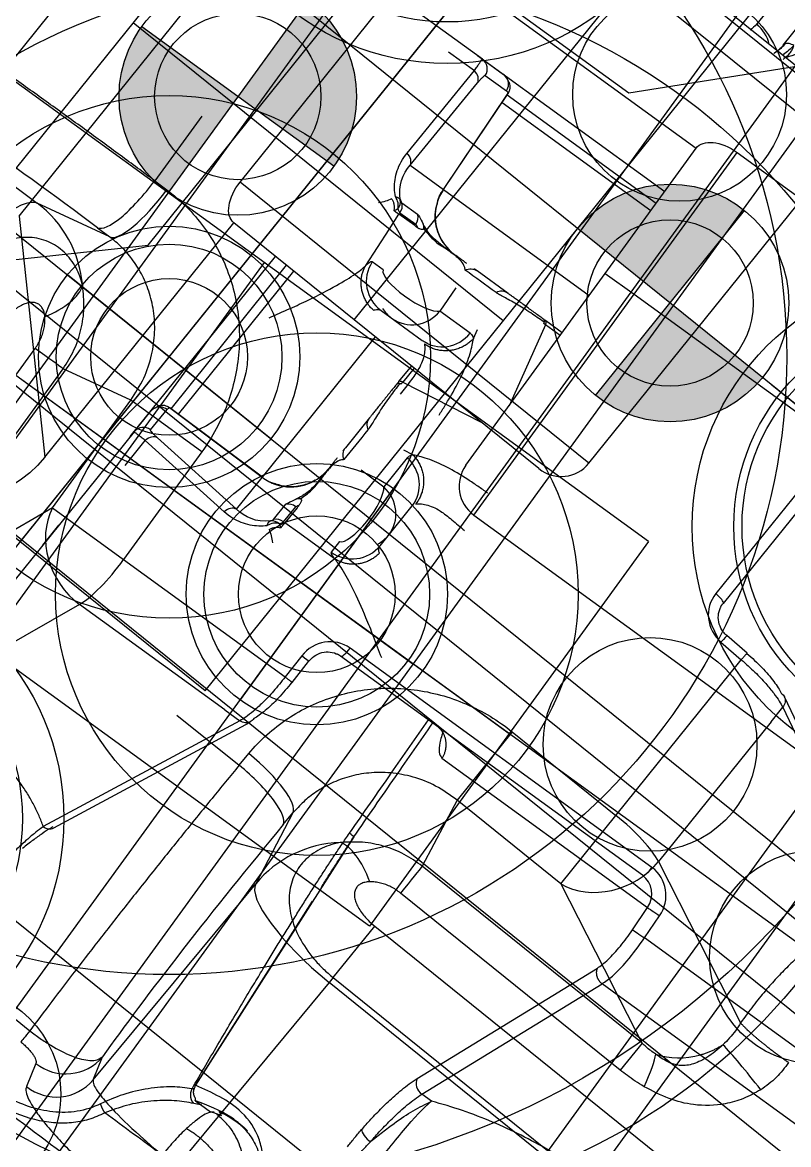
# Model space of a CAD drawing. Header units: millimetres. Extents: x 10462777 to 22643323, y 453826 to 1389191.
# Drawn here: x 11287665.45 to 11287697.7, y 585207.93 to 585255.16 of the extents above; entities that cross this region are included whole.
import ezdxf

# ---------------------------------------------------------------- set-up
doc = ezdxf.new("R2010")
doc.units = ezdxf.units.MM
doc.header["$LTSCALE"] = 200
doc.header["$MEASUREMENT"] = 0
for name, pattern in [('CENTER', [2, 1.25, -0.25, 0.25, -0.25]), ('HIDDEN', [3.75, 2.5, -1.25]), ('PHANTOM', [2.5, 1.25, -0.25, 0.25, -0.25, 0.25, -0.25])]:
    doc.linetypes.add(name, pattern=pattern)
doc.layers.get('0').update_dxf_attribs({"linetype": 'CONTINUOUS'})
for name, color, linetype in [('1', 1, 'CENTER'), ('CENTER', 1, 'CONTINUOUS'), ('CL', 3, 'CONTINUOUS'), ('DR1501-002-005-002', 7, 'CONTINUOUS'), ('HL', 2, 'HIDDEN')]:
    doc.layers.add(name, color=color, linetype=linetype)
doc.layers.add('LAYOUT', color=8, linetype='CONTINUOUS', lineweight=25)

# ---------------------------------------------------------------- blocks, each defined once
blk = doc.blocks.new('A$C321A0869')
at = {"layer": '1', "color": 155, "linetype": 'Continuous'}
for p, q in [((423.547, 301.912), (440.453, 301.912)), ((423.547, 297.582), (416.33, 290.365)), ((423.547, 297.582), (440.453, 297.582)), ((110.5, 283.854), (110.5, 291.231)), ((110.5, 291.231), (126.804, 291.231)), ((430.5, 283.854), (430.5, 291.231)), ((430.5, 291.231), (446.804, 291.231)), ((96.33, 290.365), (109, 290.365)), ((109, 283.854), (109, 290.365)), ((416.33, 290.365), (429, 290.365)), ((429, 283.854), (429, 290.365)), ((99.516, 288.109), (91.441, 288.109)), ((99.257, 288.109), (109, 288.109)), ((99.516, 288.109), (100.619, 288.109)), ((419.516, 288.109), (411.441, 288.109)), ((413.384, 288.109), (414.467, 288.109)), ((419.257, 288.109), (429, 288.109)), ((419.516, 288.109), (420.619, 288.109)), ((98.177, 287.52), (99.525, 287.52)), ((99.271, 283.045), (99.525, 287.52)), ((100.017, 287.624), (101.12, 287.624)), ((101.236, 287.583), (101.24, 287.58)), ((101.408, 282.707), (101.236, 287.583)), ((101.412, 282.706), (101.24, 287.58)), ((101.243, 287.509), (109, 287.509)), ((418.177, 287.52), (419.525, 287.52)), ((419.271, 283.045), (419.525, 287.52)), ((420.017, 287.624), (421.12, 287.624)), ((421.236, 287.583), (421.24, 287.58)), ((421.408, 282.707), (421.236, 287.583)), ((421.412, 282.706), (421.24, 287.58)), ((421.243, 287.509), (429, 287.509)), ((99.679, 282.707), (99.934, 287.182)), ((101.256, 287.124), (109, 287.124)), ((419.679, 282.707), (419.934, 287.182)), ((421.256, 287.124), (429, 287.124)), ((397.125, 285.091), (397.125, 275.712)), ((109, 273.868), (109, 283.854)), ((109, 283.854), (110.5, 283.854)), ((110.5, 283.854), (127.5, 283.854)), ((110.5, 272.37), (110.5, 283.854)), ((429, 283.854), (430.5, 283.854)), ((429, 273.868), (429, 283.854)), ((430.5, 272.37), (430.5, 283.854)), ((430.5, 283.854), (447.5, 283.854)), ((447.5, 283.854), (447.5, 272.37)), ((449, 283.854), (449, 273.868)), ((99.679, 282.707), (101.408, 282.707)), ((101.409, 282.706), (101.408, 282.707)), ((101.412, 282.707), (109, 282.707)), ((419.679, 282.707), (421.408, 282.707)), ((421.409, 282.706), (421.408, 282.707)), ((421.412, 282.707), (429, 282.707)), ((100.327, 281.225), (101.145, 281.225)), ((420.327, 281.225), (421.145, 281.225)), ((100.509, 280.837), (101.328, 280.837)), ((101.328, 280.765), (100.509, 280.765)), ((100.55, 279.995), (100.509, 280.765)), ((106.181, 280.765), (104.575, 280.765)), ((108.051, 280.765), (108.071, 280.765)), ((109, 280.765), (108.145, 280.765)), ((109, 280.618), (108.238, 280.618)), ((108.238, 280.618), (109, 276.956)), ((420.509, 280.837), (421.328, 280.837)), ((420.55, 279.995), (420.509, 280.765)), ((421.328, 280.765), (420.509, 280.765)), ((426.181, 280.765), (424.575, 280.765)), ((428.051, 280.765), (428.071, 280.765)), ((429, 280.765), (428.145, 280.765)), ((429, 280.618), (428.238, 280.618)), ((428.238, 280.618), (429, 276.956)), ((100.647, 278.201), (100.55, 279.995)), ((104.267, 279.664), (104.299, 278.473)), ((420.647, 278.201), (420.55, 279.995)), ((424.267, 279.664), (424.299, 278.473)), ((91.36, 279.228), (91.36, 275.862)), ((411.36, 279.228), (411.36, 275.862)), ((106.122, 278.369), (106.037, 278.78)), ((426.122, 278.369), (426.037, 278.78)), ((101.342, 278.473), (100.776, 278.473)), ((105.878, 278.473), (104.299, 278.473)), ((421.342, 278.473), (420.776, 278.473)), ((425.878, 278.473), (424.299, 278.473)), ((452.253, 278.473), (449.328, 278.473)), ((102.277, 277.043), (104.423, 277.043)), ((422.277, 277.043), (424.423, 277.043)), ((449.334, 277.043), (451.018, 277.043)), ((91.36, 275.862), (91.998, 275.853)), ((411.36, 275.862), (411.998, 275.853)), ((396.215, 274.652), (395.207, 274.352)), ((91.217, 272.839), (87.913, 272.193)), ((90.579, 272.848), (91.217, 272.839)), ((397.189, 272.343), (398.197, 272.643)), ((411.217, 272.839), (407.913, 272.193)), ((410.579, 272.848), (411.217, 272.839)), ((77.189, 272.343), (87.913, 272.193)), ((110.5, 272.37), (127.5, 272.37)), ((397.189, 272.343), (407.913, 272.193)), ((430.5, 272.37), (447.5, 272.37)), ((95.97, 267.795), (92.89, 267.193)), ((95.97, 262.187), (95.97, 267.795)), ((99.667, 267.795), (95.97, 267.795)), ((99.667, 267.795), (99.667, 262.187)), ((415.97, 267.795), (412.89, 267.193)), ((415.97, 262.187), (415.97, 267.795)), ((419.667, 267.795), (415.97, 267.795)), ((419.667, 267.795), (419.667, 262.187)), ((91.432, 255.314), (91.432, 267.193)), ((92.89, 255.314), (92.89, 267.193)), ((406.611, 267.169), (396.544, 267.311)), ((406.88, 267.169), (406.611, 267.169)), ((406.611, 250.404), (406.611, 267.169)), ((406.88, 267.169), (406.88, 250.411)), ((406.88, 267.169), (409.665, 267.169)), ((409.665, 267.169), (409.665, 250.411)), ((411.432, 255.314), (411.432, 267.193)), ((412.89, 255.314), (412.89, 267.193)), ((125.284, 264.77), (109.574, 264.77)), ((445.284, 264.77), (429.574, 264.77)), ((125.153, 264.267), (109.444, 264.267)), ((445.153, 264.267), (429.444, 264.267)), ((108.117, 263.314), (108.079, 262.187)), ((108.451, 262.167), (108.49, 263.297)), ((115.429, 263.296), (126.125, 263.296)), ((126.163, 262.169), (126.125, 263.296)), ((126.778, 262.187), (126.74, 263.314)), ((428.117, 263.314), (428.079, 262.187)), ((428.451, 262.167), (428.49, 263.297)), ((95.97, 262.187), (93.995, 257.78)), ((95.97, 262.187), (99.667, 262.187)), ((99.667, 262.187), (108.079, 262.187)), ((143.05, 262.187), (126.778, 262.187)), ((415.97, 262.187), (413.995, 257.78)), ((415.97, 262.187), (419.667, 262.187)), ((419.667, 262.187), (428.079, 262.187)), ((122.503, 251.77), (125.911, 259.991)), ((99.276, 259.573), (96.157, 252.616)), ((106.835, 259.573), (99.276, 259.573)), ((107.615, 259.573), (103.533, 251.104)), ((103.921, 251.321), (108.003, 259.79)), ((106.835, 259.573), (107.615, 259.573)), ((123.053, 251.352), (126.461, 259.573)), ((127.241, 259.573), (126.461, 259.573)), ((142.66, 259.573), (127.241, 259.573)), ((419.276, 259.573), (416.157, 252.616)), ((426.835, 259.573), (419.276, 259.573)), ((427.615, 259.573), (423.533, 251.104)), ((423.921, 251.321), (428.003, 259.79)), ((426.835, 259.573), (427.615, 259.573)), ((114.369, 258.44), (115.124, 246.06)), ((412.89, 255.314), (413.995, 257.78)), ((114.549, 255.216), (115.108, 246.047)), ((412.89, 255.314), (411.432, 255.314)), ((123.556, 251.352), (123.053, 251.352)), ((115.496, 245.532), (116.29, 245.532))]:
    blk.add_line(p, q, dxfattribs=at)
at = {"layer": '1', "color": 155, "linetype": 'Continuous', "extrusion": (0, 0, -1)}
for centre, major_axis, ratio, start_param, end_param in [((417.774, 296.138), (-4.564, -4.564), 0.774597, 5.624127, 6.942243), ((110.5, 290.365), (-1.5, 0), 0.57735, 0, 1.570796), ((430.5, 290.365), (-1.5, 0), 0.57735, 0, 1.570796)]:
    blk.add_ellipse(centre, major_axis=major_axis, ratio=ratio, start_param=start_param, end_param=end_param, dxfattribs=at)
at = {"layer": '1', "color": 155, "linetype": 'Continuous'}
for centre, major_axis, ratio, start_param, end_param in [((99.516, 287.606), (0, 0.503), 0.996195, 4.747296, 6.283185), ((100.619, 287.606), (0, 0.503), 0.996195, 5.914524, 6.283185), ((100.619, 287.606), (0, 0.503), 0.996195, 4.747296, 5.914524), ((100.735, 287.565), (0.29, 0.411), 0.994035, 5.358095, 6.283768), ((419.516, 287.606), (0, 0.503), 0.996195, 4.747296, 6.283185), ((420.619, 287.606), (0, 0.503), 0.996195, 5.914524, 6.283185), ((420.619, 287.606), (0, 0.503), 0.996195, 4.747296, 5.914524), ((420.735, 287.565), (0.29, 0.411), 0.994035, 5.358095, 6.283768), ((99.433, 287.164), (-0.502, 0.029), 0.723747, 3.268175, 4.569326), ((419.433, 287.164), (-0.502, 0.029), 0.723747, 3.268175, 4.569326), ((99.179, 282.69), (-0.502, 0.029), 0.723749, 3.268154, 4.56932), ((419.179, 282.69), (-0.502, 0.029), 0.723749, 3.268154, 4.56932), ((103.412, 282.777), (0, -2.012), 0.996195, 4.747296, 5.065945), ((423.412, 282.777), (0, -2.012), 0.996195, 4.747296, 5.065945), ((103.412, 282.777), (0, -2.012), 0.996195, 5.065944, 6.283185), ((423.412, 282.777), (0, -2.012), 0.996195, 5.065944, 6.283185), ((99.861, 280.915), (-0.463, 0.197), 0.726566, 3.672073, 4.821475), ((100.008, 280.837), (0, 0.503), 0.996195, 4.712389, 5.593444), ((100.827, 280.837), (0, 0.503), 0.996195, 4.712401, 5.593269), ((419.861, 280.915), (-0.463, 0.197), 0.726566, 3.672073, 4.821475), ((420.008, 280.837), (0, 0.503), 0.996195, 4.712389, 5.593444), ((420.827, 280.837), (0, 0.503), 0.996195, 4.712401, 5.593333), ((102.663, 280.262), (0, -0.503), 0.520873, 2.780095, 3.14157), ((106.181, 280.262), (0, -0.503), 0.965926, 3.141597, 4.226877), ((422.663, 280.263), (0, -0.503), 0.520873, 2.778153, 3.14157), ((426.181, 280.262), (0, -0.503), 0.965926, 3.141597, 4.226877), ((102.277, 278.552), (0, 1.509), 0.996195, 1.623156, 3.141593), ((102.843, 278.552), (-1.508, -0.04), 0.287833, 0.091008, 2.868298), ((102.843, 278.552), (0, 1.509), 0.965917, 3.141572, 4.660025), ((104.423, 278.552), (0, -1.509), 0.965926, 0, 1.518436), ((422.277, 278.552), (0, 1.509), 0.996195, 1.623156, 3.141593), ((422.843, 278.552), (-1.508, -0.04), 0.287833, 0.091008, 2.868298), ((422.843, 278.552), (0, 1.509), 0.965917, 3.141572, 4.660025), ((424.423, 278.552), (0, -1.509), 0.965926, 0, 1.518436), ((448.093, 278.552), (0, 1.509), 0.819152, 3.965036, 4.660029), ((102.843, 278.552), (0, -1.509), 0.996195, 5.898765, 6.283159), ((422.843, 278.552), (0, -1.509), 0.996195, 5.898765, 6.283159), ((91.217, 275.853), (-0.042, -3.018), 0.258795, 0.054208, 1.57443), ((411.217, 275.853), (-0.042, -3.018), 0.258795, 0.054208, 1.57443), ((398.197, 274.652), (0.573, -1.929), 0.983499, 4.427998, 5.989724), ((397.189, 274.352), (-0.573, 1.929), 0.983499, 1.286405, 2.848113), ((110.5, 273.868), (-1.5, 0), 0.99863, 0, 1.570796), ((430.5, 273.868), (-1.5, 0), 0.99863, 0, 1.570796), ((87.455, 272.238), (-12.062, 0), 0.052335, 4.450394, 5.587426), ((407.455, 272.238), (-12.062, 0), 0.052335, 4.450394, 5.587426), ((87.913, 267.169), (-0.071, -5.03), 0.258795, 3.195801, 4.716023), ((87.913, 267.169), (-0.966, 4.936), 0.964691, 5.252623, 6.083149), ((407.913, 267.169), (-0.071, -5.03), 0.258795, 3.195801, 4.716023), ((407.913, 267.169), (-0.966, 4.936), 0.964691, 5.252623, 6.083149), ((89.348, 268.505), (-1.961, -2.294), 0.440517, 1.931013, 2.887257), ((409.348, 268.505), (-1.961, -2.294), 0.440517, 1.931013, 2.887257), ((109.574, 263.261), (0, 1.509), 0.965926, 0, 1.53589), ((109.444, 264.77), (0, -0.503), 0.258819, 0, 1.570796), ((125.153, 264.77), (0, -0.503), 0.258819, 0, 1.570796), ((125.284, 263.261), (0, 1.509), 0.965926, 4.747296, 6.283185), ((429.574, 263.261), (0, 1.509), 0.965926, 0, 1.53589), ((429.444, 264.77), (0, -0.503), 0.258819, 0, 1.570796), ((125.153, 263.261), (0, 1.006), 0.965926, 4.747296, 6.283185), ((107.987, 263.314), (0.503, -0.017), 0.009033, 0.000147, 1.309149), ((126.61, 263.314), (-0.503, -0.017), 0.009033, 0.261647, 1.832443), ((427.987, 263.314), (0.503, -0.017), 0.009033, 0.000147, 1.309149), ((98.886, 262.187), (2.754, -1.235), 0.836516, 3.633545, 5.204341), ((98.886, 262.187), (0, 3.018), 0.258819, 3.665191, 4.712389), ((418.886, 262.187), (2.754, -1.235), 0.836516, 3.633545, 5.204341), ((418.886, 262.187), (0, 3.018), 0.258819, 3.665191, 4.712389), ((410.099, 254.092), (-2.951, -0.631), 0.111094, 2.049796, 2.789201), ((415.687, 255.051), (-2.754, 1.235), 0.836516, 0.676399, 1.339668), ((414.264, 250.191), (-0.706, -2.934), 0.074839, 1.588799, 2.564149), ((122.988, 251.788), (-0.465, 0.193), 0.840907, 0.498329, 2.038897), ((103.468, 251.539), (0.453, -0.218), 0.831871, 5.227475, 6.283176), ((115.61, 246.078), (0.502, 0.031), 0.092124, 2.878813, 3.141617)]:
    blk.add_ellipse(centre, major_axis=major_axis, ratio=ratio, start_param=start_param, end_param=end_param, dxfattribs=at)
for points, degree in [([(99.525, 287.52), (99.524, 287.593), (99.521, 287.729), (99.517, 287.895), (99.516, 288.017), (99.515, 288.092), (99.516, 288.109), (99.516, 288.109)], 3), ([(101.053, 287.956), (100.799, 288.075)], 1), ([(419.525, 287.52), (419.524, 287.593), (419.521, 287.729), (419.517, 287.895), (419.516, 288.017), (419.515, 288.092), (419.516, 288.109), (419.516, 288.109)], 3), ([(421.053, 287.956), (420.799, 288.075)], 1), ([(99.934, 287.182), (99.937, 287.237), (99.944, 287.338), (99.959, 287.463), (99.976, 287.555), (99.995, 287.611), (100.01, 287.624), (100.017, 287.624)], 3), ([(101.12, 287.624), (101.131, 287.624), (101.155, 287.621), (101.193, 287.609), (101.221, 287.593), (101.236, 287.583)], 3), ([(419.934, 287.182), (419.937, 287.237), (419.944, 287.338), (419.959, 287.463), (419.976, 287.555), (419.995, 287.611), (420.01, 287.624), (420.017, 287.624)], 3), ([(421.12, 287.624), (421.131, 287.624), (421.155, 287.621), (421.193, 287.609), (421.221, 287.593), (421.236, 287.583)], 3), ([(99.953, 281.27), (99.868, 281.352), (99.711, 281.528), (99.512, 281.842), (99.364, 282.199), (99.274, 282.599), (99.262, 282.892), (99.271, 283.045)], 3), ([(419.953, 281.27), (419.868, 281.352), (419.711, 281.528), (419.512, 281.842), (419.364, 282.199), (419.274, 282.599), (419.262, 282.892), (419.271, 283.045)], 3), ([(100.197, 281.287), (99.758, 281.716), (99.642, 282.238), (99.679, 282.707)], 3), ([(101.548, 282.084), (101.39, 282.375), (101.412, 282.723)], 2), ([(420.197, 281.287), (419.758, 281.716), (419.642, 282.238), (419.679, 282.707)], 3), ([(421.548, 282.084), (421.39, 282.375), (421.412, 282.723)], 2), ([(99.875, 281.11), (99.834, 281.029), (99.739, 280.87), (99.607, 280.721), (99.53, 280.651)], 3), ([(99.875, 281.11), (99.916, 281.095), (99.996, 281.055), (100.102, 280.975), (100.186, 280.878), (100.223, 280.808), (100.236, 280.773)], 3), ([(100.332, 280.915), (100.344, 281.056), (100.293, 281.196), (100.197, 281.287)], 3), ([(419.875, 281.11), (419.834, 281.029), (419.739, 280.87), (419.607, 280.721), (419.53, 280.651)], 3), ([(419.875, 281.11), (419.916, 281.095), (419.996, 281.055), (420.102, 280.975), (420.186, 280.878), (420.223, 280.808), (420.236, 280.773)], 3), ([(420.332, 280.915), (420.344, 281.056), (420.293, 281.196), (420.197, 281.287)], 3), ([(100.246, 280.765), (100.261, 280.79), (100.292, 280.839), (100.319, 280.889), (100.332, 280.915)], 3), ([(101.328, 280.837), (101.349, 280.837), (101.399, 280.809), (101.472, 280.765)], 3), ([(101.328, 280.765), (101.338, 280.765), (101.372, 280.765), (101.433, 280.765), (101.472, 280.765)], 3), ([(101.706, 280.887), (101.801, 280.86), (101.924, 280.826), (102.062, 280.797)], 3), ([(102.062, 280.797), (102.271, 280.752), (102.516, 280.718), (102.756, 280.733)], 3), ([(104.145, 280.497), (104.223, 280.65), (104.408, 280.765), (104.575, 280.765)], 3), ([(108.051, 280.765), (107.981, 280.765), (107.838, 280.765), (107.608, 280.765), (107.368, 280.765), (107.125, 280.765), (106.889, 280.765), (106.669, 280.765), (106.475, 280.765), (106.314, 280.765), (106.223, 280.765), (106.181, 280.765)], 3), ([(108.145, 280.765), (108.133, 280.765), (108.108, 280.765), (108.083, 280.765), (108.071, 280.765)], 3), ([(108.238, 280.618), (108.205, 280.618), (108.172, 280.618), (108.139, 280.618)], 3), ([(420.246, 280.765), (420.261, 280.79), (420.292, 280.839), (420.319, 280.889), (420.332, 280.915)], 3), ([(421.328, 280.837), (421.349, 280.837), (421.399, 280.809), (421.472, 280.765)], 3), ([(421.328, 280.765), (421.338, 280.765), (421.372, 280.765), (421.433, 280.765), (421.472, 280.765)], 3), ([(421.706, 280.887), (421.801, 280.86), (421.924, 280.826), (422.062, 280.797)], 3), ([(422.062, 280.797), (422.271, 280.752), (422.516, 280.718), (422.756, 280.733)], 3), ([(424.145, 280.497), (424.223, 280.65), (424.408, 280.765), (424.575, 280.765)], 3), ([(428.051, 280.765), (427.981, 280.765), (427.838, 280.765), (427.608, 280.765), (427.368, 280.765), (427.125, 280.765), (426.889, 280.765), (426.669, 280.765), (426.475, 280.765), (426.314, 280.765), (426.223, 280.765), (426.181, 280.765)], 3), ([(428.145, 280.765), (428.133, 280.765), (428.108, 280.765), (428.083, 280.765), (428.071, 280.765)], 3), ([(428.238, 280.618), (428.205, 280.618), (428.172, 280.618), (428.139, 280.618)], 3), ([(105.751, 280.497), (105.216, 280.497), (104.681, 280.497), (104.146, 280.497)], 3), ([(425.751, 280.497), (425.216, 280.497), (424.681, 280.497), (424.146, 280.497)], 3), ([(100.776, 278.473), (100.759, 278.473), (100.728, 278.453), (100.684, 278.36), (100.659, 278.26), (100.647, 278.201)], 3), ([(105.878, 278.473), (105.906, 278.473), (105.962, 278.465), (106.043, 278.431), (106.096, 278.392), (106.122, 278.369)], 3), ([(420.776, 278.473), (420.759, 278.473), (420.728, 278.453), (420.684, 278.36), (420.659, 278.26), (420.647, 278.201)], 3), ([(425.878, 278.473), (425.906, 278.473), (425.962, 278.465), (426.043, 278.431), (426.096, 278.392), (426.122, 278.369)], 3), ([(449.328, 278.473), (449.2, 278.473), (449.072, 278.488), (448.951, 278.524)], 3), ([(102.22, 277.031), (102.004, 277.068)], 1), ([(102.21, 277.033), (102.232, 277.04), (102.254, 277.043), (102.277, 277.043)], 3), ([(104.678, 277.067), (104.453, 277.039)], 1), ([(422.22, 277.031), (422.004, 277.068)], 1), ([(422.21, 277.033), (422.232, 277.04), (422.254, 277.043), (422.277, 277.043)], 3), ([(424.678, 277.067), (424.453, 277.039)], 1), ([(448.997, 277.074), (448.809, 277.128)], 1), ([(449.394, 277.034), (449.215, 277.034), (449.026, 277.064), (448.839, 277.123)], 3), ([(449.437, 277.016), (449.257, 277.016), (449.065, 277.046), (448.878, 277.106)], 3), ([(449.394, 277.034), (449.374, 277.04), (449.354, 277.043), (449.334, 277.043)], 3), ([(449.437, 277.016), (449.424, 277.024), (449.41, 277.03), (449.394, 277.034)], 3), ([(448.918, 276.681), (448.922, 276.665), (448.926, 276.649), (448.882, 276.66)], 3), ([(91.998, 275.853), (92.365, 275.847), (93.092, 275.784), (94.17, 275.528), (95.199, 275.118), (96.163, 274.561), (97.042, 273.868), (97.817, 273.054), (98.474, 272.134), (99, 271.127), (99.382, 270.054), (99.615, 268.931), (99.667, 268.176), (99.667, 267.795)], 3), ([(396.521, 275.712), (396.521, 275.656), (396.518, 275.543), (396.505, 275.361), (396.48, 275.184), (396.446, 275.022), (396.402, 274.882), (396.349, 274.77), (396.287, 274.688), (396.24, 274.66), (396.215, 274.652)], 3), ([(397.125, 275.712), (396.792, 275.712), (396.589, 275.712), (396.521, 275.712)], 3), ([(411.998, 275.853), (412.365, 275.847), (413.092, 275.784), (414.17, 275.528), (415.199, 275.118), (416.163, 274.561), (417.042, 273.868), (417.817, 273.054), (418.474, 272.134), (419, 271.127), (419.382, 270.054), (419.615, 268.931), (419.667, 268.176), (419.667, 267.795)], 3), ([(395.207, 274.352), (395.145, 274.333), (395.021, 274.243), (394.841, 273.945), (394.671, 273.494), (394.514, 272.9), (394.375, 272.178), (394.257, 271.345), (394.163, 270.419), (394.093, 269.423), (394.051, 268.377), (394.042, 267.669), (394.042, 267.311)], 3), ([(90.985, 268.505), (90.939, 268.56), (90.844, 268.653), (90.692, 268.746), (90.539, 268.79), (90.386, 268.784), (90.24, 268.728), (90.102, 268.623), (89.977, 268.47), (89.869, 268.273), (89.78, 268.037), (89.714, 267.767), (89.674, 267.473), (89.665, 267.272), (89.665, 267.169)], 3), ([(410.985, 268.505), (410.939, 268.56), (410.844, 268.653), (410.692, 268.746), (410.539, 268.79), (410.386, 268.784), (410.24, 268.728), (410.102, 268.623), (409.977, 268.47), (409.869, 268.273), (409.78, 268.037), (409.714, 267.767), (409.674, 267.473), (409.665, 267.272), (409.665, 267.169)], 3), ([(91.432, 267.193), (91.432, 267.274), (91.424, 267.435), (91.386, 267.674), (91.322, 267.903), (91.234, 268.121), (91.123, 268.324), (91.033, 268.446), (90.985, 268.505)], 3), ([(411.432, 267.193), (411.432, 267.274), (411.424, 267.435), (411.386, 267.674), (411.322, 267.903), (411.234, 268.121), (411.123, 268.324), (411.033, 268.446), (410.985, 268.505)], 3), ([(92.89, 267.193), (92.68, 267.193), (92.141, 267.193), (91.432, 267.193)], 3), ([(412.89, 267.193), (412.68, 267.193), (412.141, 267.193), (411.432, 267.193)], 3), ([(109.244, 264.243), (109.337, 264.285), (109.444, 264.267)], 2), ([(429.244, 264.243), (429.337, 264.285), (429.444, 264.267)], 2), ([(108.434, 262.169), (108.429, 262.022), (108.413, 261.732), (108.369, 261.305), (108.307, 260.905), (108.23, 260.544), (108.138, 260.231), (108.071, 260.065), (108.035, 259.991)], 3), ([(125.911, 259.991), (125.941, 260.065), (125.997, 260.231), (126.068, 260.544), (126.121, 260.905), (126.156, 261.305), (126.171, 261.732), (126.168, 262.022), (126.163, 262.169)], 3), ([(126.163, 262.169), (126.231, 262.169), (126.524, 262.177), (126.778, 262.187)], 3), ([(428.434, 262.169), (428.429, 262.022), (428.413, 261.732), (428.369, 261.305), (428.307, 260.905), (428.23, 260.544), (428.138, 260.231), (428.071, 260.065), (428.035, 259.991)], 3), ([(108.035, 259.991), (108.044, 259.92), (108.03, 259.853), (107.999, 259.793)], 3), ([(428.035, 259.991), (428.044, 259.92), (428.03, 259.853), (427.999, 259.793)], 3), ([(107.999, 259.793), (107.931, 259.663), (107.785, 259.571), (107.615, 259.573)], 3), ([(427.999, 259.793), (427.931, 259.663), (427.785, 259.571), (427.615, 259.573)], 3), ([(115.072, 245.983), (115.033, 246.376), (114.957, 247.147), (114.847, 248.287), (114.75, 249.339), (114.663, 250.295), (114.59, 251.136), (114.529, 251.867), (114.475, 252.528), (114.426, 253.156), (114.379, 253.787), (114.335, 254.414), (114.294, 255.021), (114.257, 255.608), (114.224, 256.18), (114.195, 256.744), (114.169, 257.307), (114.148, 257.874), (114.138, 258.262), (114.134, 258.457)], 3), ([(114.369, 258.44), (114.329, 258.447), (114.249, 258.453), (114.134, 258.457)], 3), ([(411.521, 254.092), (411.498, 254.245), (411.463, 254.54), (411.437, 254.947), (411.432, 255.196), (411.432, 255.314)], 3), ([(412.893, 254.571), (412.882, 254.662), (412.871, 254.838), (412.873, 255.086), (412.883, 255.24), (412.89, 255.314)], 3), ([(103.533, 251.104), (103.403, 251.195), (103.131, 251.371), (102.683, 251.614), (102.198, 251.833), (101.679, 252.029), (101.125, 252.2), (100.54, 252.347), (99.923, 252.467), (99.273, 252.56), (98.586, 252.626), (97.861, 252.661), (97.076, 252.665), (96.475, 252.638), (96.157, 252.616)], 3), ([(138.274, 248.447), (138.247, 248.725), (138.123, 249.258), (137.736, 249.996), (137.17, 250.651), (136.447, 251.219), (135.592, 251.693), (134.628, 252.074), (133.573, 252.36), (132.444, 252.554), (131.257, 252.658), (130.022, 252.671), (128.75, 252.594), (127.453, 252.426), (126.143, 252.166), (124.831, 251.812), (123.978, 251.516), (123.556, 251.352)], 3), ([(416.157, 252.616), (416.029, 252.598), (415.768, 252.575), (415.371, 252.575), (415.107, 252.601), (414.975, 252.621)], 3), ([(423.533, 251.104), (423.403, 251.195), (423.131, 251.371), (422.683, 251.614), (422.198, 251.833), (421.679, 252.029), (421.125, 252.2), (420.54, 252.347), (419.923, 252.467), (419.273, 252.56), (418.586, 252.626), (417.861, 252.661), (417.076, 252.665), (416.475, 252.638), (416.157, 252.616)], 3), ([(121.873, 248.657), (121.881, 248.75), (121.9, 248.941), (121.934, 249.244), (121.976, 249.565), (122.027, 249.903), (122.088, 250.258), (122.163, 250.628), (122.253, 251.01), (122.362, 251.396), (122.453, 251.65), (122.503, 251.77)], 3), ([(121.819, 247.718), (121.82, 247.788), (121.825, 247.933), (121.836, 248.16), (121.852, 248.4), (121.866, 248.57), (121.873, 248.657)], 3), ([(121.873, 248.657), (121.932, 248.557), (122.249, 248.453), (122.477, 248.46)], 3), ([(122.385, 247.621), (122.39, 247.682), (122.4, 247.808), (122.42, 248.01), (122.445, 248.226), (122.465, 248.38), (122.477, 248.46)], 3), ([(115.089, 245.855), (115.085, 245.876), (115.079, 245.919), (115.074, 245.962), (115.072, 245.983)], 3), ([(115.191, 245.914), (115.163, 245.895), (115.128, 245.876), (115.089, 245.855)], 3), ([(116.29, 245.532), (116.444, 245.588), (116.597, 245.637), (116.751, 245.679)], 3), ([(116.751, 245.679), (116.731, 245.688), (116.691, 245.705), (116.631, 245.729), (116.591, 245.744), (116.571, 245.751)], 3), ([(115.417, 245.622), (115.438, 245.591), (115.458, 245.562), (115.479, 245.532)], 3), ([(115.479, 245.532), (115.485, 245.532), (115.49, 245.532), (115.496, 245.532)], 3), ([(115.711, 242.854), (114.713, 242.863), (113.715, 242.871), (112.717, 242.88)], 3), ([(109.057, 240.517), (112.113, 240.467), (115.169, 240.416), (118.225, 240.366)], 3)]:
    blk.add_open_spline(points, degree=degree, dxfattribs=at)
for points, knots in [([(101.142, 287.861), (101.133, 287.874), (101.098, 287.918), (101.056, 287.955), (101.022, 287.979)], [0, 0, 0, 0, 0.271542, 1, 1, 1, 1]), ([(101.24, 287.571), (101.24, 287.61), (101.23, 287.686), (101.196, 287.775), (101.168, 287.824), (101.159, 287.837)], [0, 0, 0, 0, 0.404619, 0.830219, 1, 1, 1, 1]), ([(421.142, 287.861), (421.133, 287.874), (421.098, 287.918), (421.056, 287.955), (421.022, 287.979)], [0, 0, 0, 0, 0.271542, 1, 1, 1, 1]), ([(421.24, 287.571), (421.24, 287.61), (421.23, 287.686), (421.196, 287.775), (421.168, 287.824), (421.159, 287.837)], [0, 0, 0, 0, 0.404619, 0.830219, 1, 1, 1, 1]), ([(102.706, 280.897), (102.512, 280.973), (102.163, 281.17), (101.759, 281.595), (101.601, 281.924), (101.548, 282.084)], [0, 0, 0, 0, 0.353564, 0.71257, 1, 1, 1, 1]), ([(422.706, 280.897), (422.512, 280.973), (422.163, 281.17), (421.759, 281.595), (421.601, 281.924), (421.548, 282.084)], [0, 0, 0, 0, 0.353564, 0.71257, 1, 1, 1, 1]), ([(100.197, 281.287), (100.227, 281.269), (100.288, 281.232), (100.314, 281.228), (100.327, 281.225)], [0, 0, 0, 0, 0.494881, 1, 1, 1, 1]), ([(101.145, 281.225), (101.178, 281.215), (101.252, 281.192), (101.458, 281.088), (101.575, 281.029)], [0, 0, 0, 0, 0.434739, 1, 1, 1, 1]), ([(420.197, 281.287), (420.227, 281.269), (420.288, 281.232), (420.314, 281.228), (420.327, 281.225)], [0, 0, 0, 0, 0.494881, 1, 1, 1, 1]), ([(421.145, 281.225), (421.178, 281.215), (421.252, 281.192), (421.458, 281.088), (421.575, 281.029)], [0, 0, 0, 0, 0.434739, 1, 1, 1, 1]), ([(100.332, 280.915), (100.377, 280.891), (100.461, 280.846), (100.494, 280.84), (100.509, 280.837)], [0, 0, 0, 0, 0.533553, 1, 1, 1, 1]), ([(101.707, 280.887), (101.709, 280.883), (101.71, 280.879), (101.713, 280.87), (101.713, 280.865), (101.713, 280.848), (101.707, 280.84), (101.674, 280.799), (101.628, 280.787), (101.546, 280.769), (101.507, 280.765), (101.472, 280.765)], [0, 0, 0, 0, 0.018857, 0.018857, 0.049052, 0.049052, 0.144374, 0.144374, 0.585047, 0.585047, 1, 1, 1, 1]), ([(101.886, 280.898), (101.872, 280.903), (101.756, 280.946), (101.66, 280.99), (101.575, 281.029)], [0, 0, 0, 0, 0.12055, 1, 1, 1, 1]), ([(101.706, 280.887), (101.689, 280.915), (101.663, 280.958), (101.616, 281.002), (101.589, 281.02), (101.575, 281.029)], [0, 0, 0, 0, 0.499512, 0.749689, 1, 1, 1, 1]), ([(102.662, 280.765), (102.49, 280.776), (102.219, 280.794), (101.968, 280.869), (101.886, 280.898)], [0, 0, 0, 0, 0.639682, 1, 1, 1, 1]), ([(104.029, 280.765), (104.027, 280.765), (103.982, 280.765), (103.894, 280.765), (103.76, 280.765), (103.619, 280.765), (103.474, 280.765), (103.331, 280.765), (103.179, 280.765), (103.015, 280.765), (102.841, 280.765), (102.723, 280.765), (102.662, 280.765)], [0, 0, 0, 0, 0.006692, 0.117059, 0.227427, 0.337794, 0.448162, 0.55853, 0.668897, 0.779265, 0.889632, 1, 1, 1, 1]), ([(104.145, 280.497), (104.113, 280.531), (104.054, 280.593), (103.91, 280.674), (103.739, 280.722), (103.469, 280.745), (103.237, 280.749), (102.981, 280.745), (102.837, 280.737), (102.756, 280.733)], [0, 0, 0, 0, 0.20054, 0.371942, 0.638926, 0.734281, 0.810374, 0.893484, 1, 1, 1, 1]), ([(104.575, 280.765), (104.544, 280.765), (104.488, 280.765), (104.431, 280.765), (104.408, 280.765)], [0, 0, 0, 0, 0.602214, 1, 1, 1, 1]), ([(108.106, 280.676), (107.994, 280.675), (107.771, 280.673), (107.276, 280.655), (106.797, 280.618), (106.398, 280.571), (106.129, 280.533), (105.91, 280.503), (105.805, 280.499), (105.751, 280.497)], [0, 0, 0, 0, 0.092065, 0.185053, 0.410432, 0.54567, 0.693153, 0.845073, 1, 1, 1, 1]), ([(108.051, 280.765), (108.062, 280.765), (108.073, 280.756), (108.091, 280.722), (108.099, 280.701), (108.106, 280.676)], [0, 0, 0, 0, 0.557964, 0.557964, 1, 1, 1, 1]), ([(108.071, 280.765), (108.081, 280.765), (108.092, 280.756), (108.113, 280.718), (108.122, 280.69), (108.133, 280.644), (108.136, 280.631), (108.139, 280.618)], [0, 0, 0, 0, 0.430361, 0.430361, 0.860722, 0.860722, 1, 1, 1, 1]), ([(420.332, 280.915), (420.377, 280.891), (420.461, 280.846), (420.494, 280.84), (420.509, 280.837)], [0, 0, 0, 0, 0.533553, 1, 1, 1, 1]), ([(421.707, 280.887), (421.709, 280.883), (421.71, 280.879), (421.713, 280.87), (421.713, 280.865), (421.713, 280.848), (421.707, 280.84), (421.674, 280.799), (421.628, 280.787), (421.546, 280.769), (421.507, 280.765), (421.472, 280.765)], [0, 0, 0, 0, 0.018857, 0.018857, 0.049052, 0.049052, 0.144374, 0.144374, 0.585047, 0.585047, 1, 1, 1, 1]), ([(421.886, 280.898), (421.872, 280.903), (421.756, 280.946), (421.66, 280.99), (421.575, 281.029)], [0, 0, 0, 0, 0.12055, 1, 1, 1, 1]), ([(421.706, 280.887), (421.689, 280.915), (421.663, 280.958), (421.616, 281.002), (421.589, 281.02), (421.575, 281.029)], [0, 0, 0, 0, 0.499512, 0.749689, 1, 1, 1, 1]), ([(422.662, 280.765), (422.49, 280.776), (422.219, 280.794), (421.968, 280.869), (421.886, 280.898)], [0, 0, 0, 0, 0.639682, 1, 1, 1, 1]), ([(424.029, 280.765), (424.027, 280.765), (423.982, 280.765), (423.894, 280.765), (423.76, 280.765), (423.619, 280.765), (423.474, 280.765), (423.331, 280.765), (423.179, 280.765), (423.015, 280.765), (422.841, 280.765), (422.723, 280.765), (422.662, 280.765)], [0, 0, 0, 0, 0.006692, 0.117059, 0.227427, 0.337794, 0.448162, 0.55853, 0.668897, 0.779265, 0.889632, 1, 1, 1, 1]), ([(424.145, 280.497), (424.113, 280.531), (424.054, 280.593), (423.91, 280.674), (423.739, 280.722), (423.469, 280.745), (423.237, 280.749), (422.981, 280.745), (422.837, 280.737), (422.756, 280.733)], [0, 0, 0, 0, 0.20054, 0.371942, 0.638926, 0.734281, 0.810374, 0.893484, 1, 1, 1, 1]), ([(424.575, 280.765), (424.544, 280.765), (424.488, 280.765), (424.431, 280.765), (424.408, 280.765)], [0, 0, 0, 0, 0.602214, 1, 1, 1, 1]), ([(428.106, 280.676), (427.994, 280.675), (427.771, 280.673), (427.276, 280.655), (426.797, 280.618), (426.398, 280.571), (426.129, 280.533), (425.91, 280.503), (425.805, 280.499), (425.751, 280.497)], [0, 0, 0, 0, 0.092065, 0.185053, 0.410432, 0.54567, 0.693153, 0.845073, 1, 1, 1, 1]), ([(428.051, 280.765), (428.062, 280.765), (428.073, 280.756), (428.091, 280.722), (428.099, 280.701), (428.106, 280.676)], [0, 0, 0, 0, 0.557964, 0.557964, 1, 1, 1, 1]), ([(428.071, 280.765), (428.081, 280.765), (428.092, 280.756), (428.113, 280.718), (428.122, 280.69), (428.133, 280.644), (428.136, 280.631), (428.139, 280.618)], [0, 0, 0, 0, 0.430361, 0.430361, 0.860722, 0.860722, 1, 1, 1, 1]), ([(106.843, 274.91), (106.832, 275.076), (106.809, 275.423), (106.749, 276.116), (106.632, 276.955), (106.429, 277.657), (106.249, 278.115), (106.163, 278.287), (106.122, 278.369)], [0, 0, 0, 0, 0.111457, 0.232976, 0.49952, 0.766141, 0.88796, 1, 1, 1, 1]), ([(426.843, 274.91), (426.832, 275.076), (426.809, 275.423), (426.749, 276.116), (426.632, 276.955), (426.429, 277.657), (426.249, 278.115), (426.163, 278.287), (426.122, 278.369)], [0, 0, 0, 0, 0.111457, 0.232976, 0.49952, 0.766141, 0.88796, 1, 1, 1, 1]), ([(98.642, 274.025), (98.808, 274.305), (99.122, 274.833), (99.64, 275.771), (100.132, 276.74), (100.462, 277.522), (100.607, 277.971), (100.634, 278.127), (100.647, 278.201)], [0, 0, 0, 0, 0.179427, 0.339597, 0.610463, 0.827078, 0.918356, 1, 1, 1, 1]), ([(418.642, 274.025), (418.808, 274.305), (419.122, 274.833), (419.64, 275.771), (420.132, 276.74), (420.462, 277.522), (420.607, 277.971), (420.634, 278.127), (420.647, 278.201)], [0, 0, 0, 0, 0.179427, 0.339597, 0.610463, 0.827078, 0.918356, 1, 1, 1, 1]), ([(102.015, 276.862), (102.031, 276.886), (102.086, 276.96), (102.152, 277.011), (102.203, 277.03), (102.21, 277.033)], [0, 0, 0, 0, 0.266034, 0.892454, 1, 1, 1, 1]), ([(104.584, 276.974), (104.626, 276.931), (104.709, 276.844), (104.841, 276.619), (104.95, 276.333), (105.024, 275.927), (105.029, 275.381), (105.013, 274.907), (105.005, 274.668)], [0, 0, 0, 0, 0.145108, 0.287883, 0.429214, 0.570087, 0.782848, 1, 1, 1, 1]), ([(422.015, 276.862), (422.031, 276.886), (422.086, 276.96), (422.152, 277.011), (422.203, 277.03), (422.21, 277.033)], [0, 0, 0, 0, 0.266034, 0.892454, 1, 1, 1, 1]), ([(424.584, 276.974), (424.626, 276.931), (424.709, 276.844), (424.841, 276.619), (424.95, 276.333), (425.024, 275.927), (425.029, 275.381), (425.013, 274.907), (425.005, 274.668)], [0, 0, 0, 0, 0.145108, 0.287883, 0.429214, 0.570087, 0.782848, 1, 1, 1, 1]), ([(449.612, 276.685), (449.588, 276.761), (449.551, 276.876), (449.495, 276.971), (449.457, 277.001), (449.437, 277.016)], [0, 0, 0, 0, 0.494196, 0.745564, 1, 1, 1, 1]), ([(448.882, 276.66), (448.88, 276.661), (448.874, 276.662), (448.867, 276.664), (448.862, 276.666)], [0, 0, 0, 0, 0.273966, 1, 1, 1, 1]), ([(448.918, 276.681), (449.022, 276.647), (449.178, 276.596), (449.421, 276.623), (449.549, 276.665), (449.612, 276.685)], [0, 0, 0, 0, 0.499505, 0.749779, 1, 1, 1, 1]), ([(450.475, 273.987), (450.469, 274.103), (450.456, 274.342), (450.362, 274.843), (450.115, 275.499), (449.718, 276.048), (449.3, 276.442), (449.05, 276.598), (448.918, 276.681)], [0, 0, 0, 0, 0.088758, 0.182628, 0.39625, 0.663972, 0.822742, 1, 1, 1, 1]), ([(449.612, 276.685), (449.414, 276.706), (449.211, 276.728), (449.024, 276.784), (449.021, 276.785)], [0, 0, 0, 0, 0.981903, 1, 1, 1, 1]), ([(91.36, 275.862), (90.761, 275.867), (89.556, 275.879), (87.691, 275.885), (85.805, 275.881), (83.924, 275.868), (82.078, 275.844), (80.305, 275.81), (78.621, 275.766), (77.625, 275.73), (77.125, 275.712)], [0, 0, 0, 0, 0.120256, 0.241865, 0.364828, 0.489147, 0.614823, 0.741856, 0.870248, 1, 1, 1, 1]), ([(90.579, 272.848), (90.777, 272.886), (90.974, 273.228), (91.262, 274.337), (91.35, 275.097), (91.36, 275.862)], [0, 0, 0, 0, 0.5, 0.5, 1, 1, 1, 1]), ([(411.36, 275.862), (410.761, 275.867), (409.556, 275.879), (407.691, 275.885), (405.805, 275.881), (403.924, 275.868), (402.078, 275.844), (400.305, 275.81), (398.621, 275.766), (397.625, 275.73), (397.125, 275.712)], [0, 0, 0, 0, 0.120256, 0.241865, 0.364828, 0.489147, 0.614823, 0.741856, 0.870248, 1, 1, 1, 1]), ([(410.579, 272.848), (410.777, 272.886), (410.974, 273.228), (411.262, 274.337), (411.35, 275.097), (411.36, 275.862)], [0, 0, 0, 0, 0.5, 0.5, 1, 1, 1, 1]), ([(397.125, 275.712), (397.131, 275.53), (397.142, 275.166), (397.219, 274.444), (397.396, 273.596), (397.676, 273.008), (397.954, 272.715), (398.114, 272.668), (398.197, 272.643)], [0, 0, 0, 0, 0.110022, 0.220594, 0.455414, 0.714791, 0.851743, 1, 1, 1, 1]), ([(95.97, 267.795), (95.952, 268.157), (95.915, 268.863), (95.597, 269.848), (95.137, 270.703), (94.561, 271.411), (93.913, 271.966), (93.229, 272.375), (92.54, 272.646), (91.869, 272.804), (91.429, 272.827), (91.217, 272.839)], [0, 0, 0, 0, 0.138318, 0.269829, 0.394532, 0.51243, 0.623525, 0.727822, 0.825328, 0.91605, 1, 1, 1, 1]), ([(415.97, 267.795), (415.952, 268.157), (415.915, 268.863), (415.597, 269.848), (415.137, 270.703), (414.561, 271.411), (413.913, 271.966), (413.229, 272.375), (412.54, 272.646), (411.869, 272.804), (411.429, 272.827), (411.217, 272.839)], [0, 0, 0, 0, 0.138318, 0.269829, 0.394532, 0.51243, 0.623525, 0.727822, 0.825328, 0.91605, 1, 1, 1, 1]), ([(397.189, 272.343), (397.14, 272.305), (397.049, 272.233), (396.929, 271.914), (396.838, 271.539), (396.771, 271.158), (396.673, 270.448), (396.561, 269.202), (396.549, 267.925), (396.544, 267.311)], [0, 0, 0, 0, 0.136527, 0.254978, 0.355332, 0.437573, 0.501689, 0.760466, 1, 1, 1, 1]), ([(91.5, 270.507), (91.37, 270.609), (91.128, 270.799), (90.608, 271.07), (89.939, 271.247), (89.134, 271.175), (88.391, 270.821), (87.753, 270.199), (87.261, 269.341), (87.004, 268.477), (86.896, 267.737), (86.885, 267.357), (86.88, 267.169)], [0, 0, 0, 0, 0.065664, 0.122571, 0.242032, 0.360782, 0.481173, 0.605049, 0.733197, 0.865369, 0.933455, 1, 1, 1, 1]), ([(411.5, 270.507), (411.37, 270.609), (411.128, 270.799), (410.608, 271.07), (409.939, 271.247), (409.134, 271.175), (408.391, 270.821), (407.753, 270.199), (407.261, 269.341), (407.004, 268.477), (406.896, 267.737), (406.885, 267.357), (406.88, 267.169)], [0, 0, 0, 0, 0.065664, 0.122571, 0.242032, 0.360782, 0.481173, 0.605049, 0.733197, 0.865369, 0.933455, 1, 1, 1, 1]), ([(92.89, 267.193), (92.87, 267.498), (92.831, 268.107), (92.548, 268.984), (92.119, 269.809), (91.709, 270.272), (91.5, 270.507)], [0, 0, 0, 0, 0.247838, 0.494904, 0.743825, 1, 1, 1, 1]), ([(412.89, 267.193), (412.87, 267.498), (412.831, 268.107), (412.548, 268.984), (412.119, 269.809), (411.709, 270.272), (411.5, 270.507)], [0, 0, 0, 0, 0.247838, 0.494904, 0.743825, 1, 1, 1, 1]), ([(108.49, 263.297), (108.493, 263.374), (108.52, 263.569), (108.654, 263.867), (108.915, 264.125), (109.126, 264.216), (109.244, 264.243)], [0, 0, 0, 0, 0.170089, 0.443035, 0.721941, 1, 1, 1, 1]), ([(114.134, 258.457), (114.113, 259.488), (114.074, 261.435), (114.036, 263.362), (114.018, 264.27)], [0, 0, 0, 0, 0.526385, 1, 1, 1, 1]), ([(114.369, 258.44), (114.347, 259.47), (114.304, 261.423), (114.263, 263.356), (114.243, 264.27)], [0, 0, 0, 0, 0.524797, 1, 1, 1, 1]), ([(114.788, 264.288), (114.846, 264.09), (114.972, 263.752), (115.191, 263.376), (115.346, 263.324), (115.429, 263.296)], [0, 0, 0, 0, 0.32514, 0.633602, 1, 1, 1, 1]), ([(428.49, 263.297), (428.493, 263.374), (428.52, 263.569), (428.654, 263.867), (428.915, 264.125), (429.126, 264.216), (429.244, 264.243)], [0, 0, 0, 0, 0.170089, 0.443035, 0.721941, 1, 1, 1, 1]), ([(108.079, 262.187), (108.067, 261.926), (108.043, 261.429), (107.954, 260.766), (107.847, 260.243), (107.733, 259.847), (107.652, 259.66), (107.615, 259.573)], [0, 0, 0, 0, 0.247537, 0.471303, 0.671323, 0.847544, 1, 1, 1, 1]), ([(126.461, 259.573), (126.517, 259.734), (126.641, 260.095), (126.774, 260.997), (126.777, 261.767), (126.778, 262.187)], [0, 0, 0, 0, 0.267674, 0.601118, 1, 1, 1, 1]), ([(428.079, 262.187), (428.067, 261.926), (428.043, 261.429), (427.954, 260.766), (427.847, 260.243), (427.733, 259.847), (427.652, 259.66), (427.615, 259.573)], [0, 0, 0, 0, 0.247537, 0.471303, 0.671323, 0.847544, 1, 1, 1, 1]), ([(114.506, 255.924), (114.501, 256.01), (114.485, 256.284), (114.459, 256.742), (114.428, 257.3), (114.398, 257.863), (114.379, 258.246), (114.369, 258.44)], [0, 0, 0, 0, 0.101663, 0.326247, 0.550831, 0.775416, 1, 1, 1, 1]), ([(414.975, 252.621), (414.83, 252.64), (414.54, 252.691), (414.14, 252.803), (413.794, 252.947), (413.515, 253.113), (413.301, 253.296), (413.146, 253.495), (413.036, 253.706), (412.96, 253.941), (412.911, 254.216), (412.897, 254.434), (412.893, 254.559), (412.893, 254.571)], [0, 0, 0, 0, 0.131982, 0.266337, 0.386596, 0.493432, 0.588887, 0.672451, 0.747518, 0.821129, 0.90067, 0.989828, 1, 1, 1, 1]), ([(414.496, 250.191), (414.242, 250.294), (413.738, 250.498), (412.936, 251.078), (412.24, 251.894), (411.736, 252.977), (411.594, 253.712), (411.521, 254.092)], [0, 0, 0, 0, 0.157136, 0.31139, 0.571325, 0.778068, 1, 1, 1, 1]), ([(414.051, 253.091), (414.071, 253.077), (414.112, 253.048), (414.177, 253.005), (414.242, 252.964), (414.308, 252.925), (414.375, 252.887), (414.442, 252.85), (414.51, 252.815), (414.578, 252.782), (414.645, 252.751), (414.71, 252.722), (414.775, 252.695), (414.841, 252.669), (414.908, 252.645), (414.953, 252.629), (414.975, 252.621)], [0, 0, 0, 0, 0.071421, 0.14285, 0.214279, 0.285708, 0.357137, 0.428567, 0.499996, 0.571425, 0.642854, 0.714283, 0.785712, 0.857142, 0.928571, 1, 1, 1, 1]), ([(103.868, 251.335), (103.851, 251.296), (103.787, 251.146), (103.673, 250.848), (103.523, 250.395), (103.419, 250.038), (103.367, 249.845)], [0, 0, 0, 0, 0.10966, 0.40644, 0.70322, 1, 1, 1, 1]), ([(122.477, 248.46), (122.479, 248.492), (122.491, 248.624), (122.515, 248.863), (122.553, 249.182), (122.601, 249.522), (122.66, 249.881), (122.733, 250.257), (122.823, 250.647), (122.93, 251.024), (123.011, 251.25), (123.053, 251.352)], [0, 0, 0, 0, 0.026988, 0.111938, 0.205321, 0.308097, 0.421549, 0.547167, 0.686891, 0.84333, 1, 1, 1, 1]), ([(122.477, 248.46), (122.533, 248.673), (122.645, 249.097), (122.873, 249.818), (123.167, 250.634), (123.423, 251.106), (123.556, 251.352)], [0, 0, 0, 0, 0.181714, 0.361542, 0.668021, 1, 1, 1, 1]), ([(123.202, 247.392), (123.238, 248.182), (123.277, 248.978), (123.377, 250.347), (123.446, 250.939), (123.556, 251.352)], [0, 0, 0, 0, 0.5, 0.5, 1, 1, 1, 1]), ([(103.533, 251.104), (103.522, 251.07), (103.475, 250.925), (103.392, 250.629), (103.284, 250.171), (103.208, 249.793), (103.167, 249.573), (103.162, 249.546)], [0, 0, 0, 0, 0.081006, 0.34261, 0.633516, 0.956446, 1, 1, 1, 1]), ([(416.128, 250.002), (415.856, 249.99), (415.303, 249.966), (414.768, 250.116), (414.496, 250.191)], [0, 0, 0, 0, 0.492802, 1, 1, 1, 1]), ([(119.792, 243.447), (119.782, 243.599), (119.764, 243.877), (119.691, 244.248), (119.59, 244.585), (119.407, 244.987), (119.09, 245.426), (118.39, 246.013), (117.035, 246.472), (115.867, 246.22), (115.124, 246.06)], [0, 0, 0, 0, 0.024222, 0.044598, 0.069096, 0.101718, 0.167094, 0.268718, 0.534495, 1, 1, 1, 1]), ([(115.089, 245.855), (114.847, 245.725), (114.351, 245.459), (113.588, 244.798), (112.882, 244.011), (112.513, 243.378), (112.342, 243.084)], [0, 0, 0, 0, 0.248603, 0.51116, 0.772949, 1, 1, 1, 1]), ([(115.435, 245.615), (115.388, 245.64), (115.293, 245.692), (115.167, 245.843), (115.141, 245.979), (115.124, 246.06)], [0, 0, 0, 0, 0.286132, 0.572683, 1, 1, 1, 1]), ([(117.719, 245.814), (117.518, 245.842), (116.771, 245.88), (116.034, 245.679), (115.496, 245.532)], [0, 0, 0, 0, 0.26895, 1, 1, 1, 1]), ([(116.571, 245.751), (116.675, 245.773), (116.875, 245.809), (117.148, 245.838), (117.399, 245.848), (117.63, 245.842), (117.83, 245.825), (117.949, 245.808), (118.002, 245.799)], [0, 0, 0, 0, 0.171321, 0.342641, 0.513962, 0.685282, 0.856603, 1, 1, 1, 1]), ([(116.571, 245.751), (116.691, 245.773), (116.92, 245.807), (117.234, 245.83), (117.522, 245.832), (117.785, 245.816), (117.944, 245.796), (118.019, 245.784)], [0, 0, 0, 0, 0.201097, 0.402193, 0.60329, 0.804387, 1, 1, 1, 1]), ([(117.139, 245.845), (117.381, 245.863), (117.831, 245.815), (118.516, 245.616), (119.085, 245.241), (119.48, 244.741), (119.687, 244.227), (119.763, 243.82), (119.787, 243.554), (119.791, 243.417), (119.791, 243.348)], [0, 0, 0, 0, 0.296494, 0.526122, 0.741357, 0.86778, 0.933922, 0.966829, 0.983319, 1, 1, 1, 1]), ([(115.515, 245.399), (115.27, 245.281), (114.769, 245.04), (113.994, 244.44), (113.275, 243.729), (112.894, 243.148), (112.718, 242.88)], [0, 0, 0, 0, 0.251112, 0.515047, 0.776093, 1, 1, 1, 1]), ([(115.479, 245.532), (115.479, 245.541), (115.48, 245.559), (115.45, 245.597), (115.435, 245.615)], [0, 0, 0, 0, 0.526326, 1, 1, 1, 1]), ([(115.795, 245.549), (115.789, 245.542), (115.77, 245.527), (115.72, 245.495), (115.64, 245.454), (115.561, 245.419), (115.515, 245.399)], [0, 0, 0, 0, 0.232214, 0.488143, 0.744071, 1, 1, 1, 1]), ([(116.419, 245.602), (116.37, 245.574), (116.273, 245.518), (116.128, 245.251), (115.996, 244.875), (115.919, 244.526), (115.884, 244.367)], [0, 0, 0, 0, 0.250076, 0.500348, 0.771805, 1, 1, 1, 1]), ([(119.4, 243.242), (119.321, 243.499), (119.159, 244.024), (118.653, 244.704), (117.986, 245.226), (117.265, 245.529), (116.784, 245.576), (116.576, 245.591)], [0, 0, 0, 0, 0.202889, 0.416222, 0.63221, 0.842478, 1, 1, 1, 1]), ([(115.884, 244.367), (115.864, 244.258), (115.823, 244.04), (115.756, 243.551), (115.729, 243.132), (115.711, 242.853)], [0, 0, 0, 0, 0.249858, 0.499983, 1, 1, 1, 1]), ([(112.342, 243.084), (112.019, 242.457), (111.515, 241.967), (110.317, 241.286), (109.628, 241.086), (108.911, 240.962)], [0, 0, 0, 0, 0.5, 0.5, 1, 1, 1, 1]), ([(112.717, 242.88), (112.594, 242.663), (112.345, 242.228), (111.829, 241.694), (111, 241.093), (110.045, 240.719), (109.277, 240.562), (109.057, 240.517)], [0, 0, 0, 0, 0.164079, 0.329193, 0.498103, 0.855921, 1, 1, 1, 1])]:
    blk.add_open_spline(points, degree=3, knots=knots, dxfattribs=at)
for points, weights in [([(99.953, 281.27), (100.059, 281.321), (100.145, 281.325), (100.197, 281.287)], [1.00675848484, 0.98376763788, 1.01943406283, 1.11375775969]), ([(419.953, 281.27), (420.059, 281.321), (420.145, 281.325), (420.197, 281.287)], [1.00675848484, 0.983767637878, 1.01943406282, 1.11375775968]), ([(100.246, 280.765), (100.39, 280.765), (100.479, 280.765), (100.509, 280.765)], [1, 0.990254824947, 0.990254824947, 1]), ([(108.238, 280.618), (108.213, 280.714), (108.18, 280.765), (108.145, 280.765)], [1.03957395429, 0.986813008531, 0.98680868226, 1.03956097547]), ([(420.246, 280.765), (420.39, 280.765), (420.479, 280.765), (420.509, 280.765)], [1, 0.990254824948, 0.990254824948, 1]), ([(428.238, 280.618), (428.213, 280.714), (428.18, 280.765), (428.145, 280.765)], [1.03957395429, 0.986813008532, 0.986808682259, 1.03956097547]), ([(106.122, 278.369), (106.033, 277.539), (105.403, 276.972), (104.584, 276.974)], [1.1503536321, 0.943884990537, 0.950061527643, 1.16888324342]), ([(426.122, 278.369), (426.033, 277.539), (425.403, 276.972), (424.584, 276.974)], [1.1503536321, 0.943884990531, 0.950061527644, 1.16888324344]), ([(102.015, 276.862), (101.248, 276.943), (100.707, 277.473), (100.647, 278.201)], [1.13411639045, 0.955295208796, 0.955294536519, 1.13411437362]), ([(422.015, 276.862), (421.248, 276.943), (420.707, 277.473), (420.647, 278.201)], [1.13411639045, 0.955295208796, 0.955294536519, 1.13411437362]), ([(115.429, 263.296), (115.41, 263.869), (115.012, 264.267), (114.458, 264.267)], [1.16325473224, 0.945590081669, 0.945581756238, 1.16322975595]), ([(108.434, 262.169), (108.511, 262.169), (108.363, 262.176), (108.079, 262.187)], [1.17155838662, 0.942808739074, 0.942813871243, 1.17157378312]), ([(428.434, 262.169), (428.511, 262.169), (428.363, 262.176), (428.079, 262.187)], [1.1715583866, 0.942808739077, 0.942813871248, 1.17157378311]), ([(125.911, 259.991), (125.956, 259.743), (126.182, 259.57), (126.461, 259.573)], [1.17155311272, 0.947667962565, 0.9429185643, 1.15730491792]), ([(416.157, 252.616), (416.061, 252.063), (416.051, 251.102), (416.128, 250.002)], [1.0540463499, 0.970526634781, 0.983806372722, 1.09388556372]), ([(115.515, 245.399), (115.31, 245.427), (115.141, 245.608), (115.089, 245.855)], [1.13377607212, 0.955402585072, 0.955407976122, 1.13379224527]), ([(115.884, 244.367), (117.819, 244.57), (119.342, 243.588), (119.409, 242.094)], [1.20670435222, 0.931098593681, 0.93109854926, 1.20670421896]), ([(112.717, 242.88), (112.584, 242.928), (112.451, 243.001), (112.342, 243.084)], [1.01988768375, 0.97767121131, 1.0026658292, 1.09487153742])]:
    blk.add_rational_spline(points, weights, degree=3, dxfattribs=at)
blk = doc.blocks.new('A$C3D036A4C')
at = {"layer": 'DR1501-002-005-002'}
h = blk.add_hatch(color=256, dxfattribs=at)
h.dxf.hatch_style = 1
h.paths.add_polyline_path([(20, 35), (20, 33.5, -0.414214), (23.5, 30), (25, 30, 0.414214)])
h.paths.add_polyline_path([(20, 33.5), (20, 30), (23.5, 30, 0.414214)], flags=17)
h.paths.add_polyline_path([(20, 30), (16.5, 30, 0.414214), (20, 26.5)], flags=17)
h.paths.add_polyline_path([(16.5, 30), (15, 30, 0.414214), (20, 25), (20, 26.5, -0.414214)])
at = {"layer": 'CL'}
for p, q in [((20, 8.5), (20, 81.5)), ((0, 45), (100, 45)), ((15, 30), (25, 30))]:
    blk.add_line(p, q, dxfattribs=at)
at = {"layer": 'DR1501-002-005-002'}
for p, q in [((0, 5), (0, 85)), ((5, 0), (95, 0))]:
    blk.add_line(p, q, dxfattribs=at)
blk.add_circle((20, 30), 3.5, dxfattribs=at)
at = {"layer": 'HL'}
blk.add_circle((20, 30), 5, dxfattribs=at)
blk = doc.blocks.new('A$C148D47CC')
at = {"layer": 'CL'}
for p, q in [((10, 4.5), (10, 15.5)), ((0, 10), (175, 10))]:
    blk.add_line(p, q, dxfattribs=at)
at = {"layer": 'DR1501-002-005-002'}
for p, q in [((0, 0), (0, 20)), ((0, 20), (175, 20)), ((20, 0), (20, 20)), ((0, 0), (175, 0))]:
    blk.add_line(p, q, dxfattribs=at)
blk.add_circle((10, 10), 3.3, dxfattribs=at)
at = {"layer": 'HL'}
blk.add_circle((10, 10), 5.5, dxfattribs=at)
blk = doc.blocks.new('A$C69DB7109')
at = {"layer": 'DR1501-002-005-002'}
for p, q in [((-5, -85), (-5, -55)), ((0, -90), (-5, -85))]:
    blk.add_line(p, q, dxfattribs=at)
blk = doc.blocks.new('A$C4F800965')
at = {"layer": 'CL'}
for p, q in [((35, 70), (35, 0)), ((0, 35), (70, 35))]:
    blk.add_line(p, q, dxfattribs=at)
blk.add_circle((35, 35), 26, dxfattribs=at)
at = {"layer": 'DR1501-002-005-002'}
for centre, radius in [((35, 35), 35), ((35, 61), 4.5), ((9, 35), 4.5), ((35, 9), 4.5)]:
    blk.add_circle(centre, radius, dxfattribs=at)
at = {"layer": 'HL'}
for radius in [11, 4.75]:
    blk.add_circle((35, 35), radius, dxfattribs=at)
blk = doc.blocks.new('A$C59BF75ED')
at = {"layer": 'CENTER'}
blk.add_line((50, 24.5), (50, 5.5), dxfattribs=at)
at = {"layer": 'CL'}
blk.add_line((30, 45), (230, 45), dxfattribs=at)
at = {"layer": 'DR1501-002-005-002'}
for radius in [10.75, 9, 8.65]:
    blk.add_circle((50, 15), radius, dxfattribs=at)
for name, p in [('A$C3D036A4C', (30, 0)), ('A$C69DB7109', (100, 90)), ('A$C4F800965', (0, 10)), ('A$C148D47CC', (25, 35))]:
    blk.add_blockref(name, p, dxfattribs=at)
blk = doc.blocks.new('A$C01323151')
at = {"layer": 'DR1501-002-005-002', "rotation": 90.00000000000004}
for p in [(124.4, 152.367), (444.4, 152.367)]:
    blk.add_blockref('A$C59BF75ED', p, dxfattribs=at)
at = {"layer": 'DR1501-002-005-002', "xscale": -1, "rotation": 270}
for p in [(160.15, 152.367), (480.15, 152.367)]:
    blk.add_blockref('A$C59BF75ED', p, dxfattribs=at)
blk = doc.blocks.new('A$C6B1410A9')
at = {"layer": 'DR1501-002-005-002', "xscale": -1, "rotation": 270}
for p in [(145.06, 152.004), (435.06, 152.004)]:
    blk.add_blockref('A$C59BF75ED', p, dxfattribs=at)
at = {"layer": 'DR1501-002-005-002', "rotation": 90.00000000000004}
for p in [(124.4, 149.992), (414.4, 149.992)]:
    blk.add_blockref('A$C59BF75ED', p, dxfattribs=at)
blk = doc.blocks.new('A$C256B494F')
at = {"layer": 'DR1501-002-005-002'}
blk.add_blockref('A$C59BF75ED', (475.786, 197.943, -10.028), dxfattribs=at)
at = {"layer": 'DR1501-002-005-002', "rotation": 180}
blk.add_blockref('A$C59BF75ED', (230, 264.787, -10.028), dxfattribs=at)
blk = doc.blocks.new('A$C1F8A417F')
at = {"ltscale": 10}
for name, p in [('A$C256B494F', (1576.882, 789.024, 10.028)), ('A$C6B1410A9', (1650.716, 788.607)), ('A$C01323151', (1633.375, 786.022))]:
    blk.add_blockref(name, p, dxfattribs=at)
at = {"layer": 'DR1501-002-005-002'}
blk.add_blockref('A$C321A0869', (1664.775, 743.024), dxfattribs=at)
blk = doc.blocks.new('A$C7DA30AB0')
at = {"layer": 'LAYOUT', "color": 6, "linetype": 'PHANTOM'}
blk.add_circle((3030.448, 3025.987, 0), 2693.021, dxfattribs=at)

msp = doc.modelspace()

# ---------------------------------------------------------------- block references
at = {"ltscale": 10, "rotation": 324.019764306913}
msp.add_blockref('A$C1F8A417F', (11285651.31599, 585455.73383), dxfattribs=at)

# ---------------------------------------------------------------- next in the draw order: block references
at = {"ltscale": 10, "rotation": 51.1429793073033}
msp.add_blockref('A$C1F8A417F', (11287165.47006, 582967.95012), dxfattribs=at)

# ---------------------------------------------------------------- next in the draw order: block references
at = {"ltscale": 10}
msp.add_blockref('A$C7DA30AB0', (11285684.40366, 580408.4363), dxfattribs=at)

doc.saveas('drawing.dxf')
